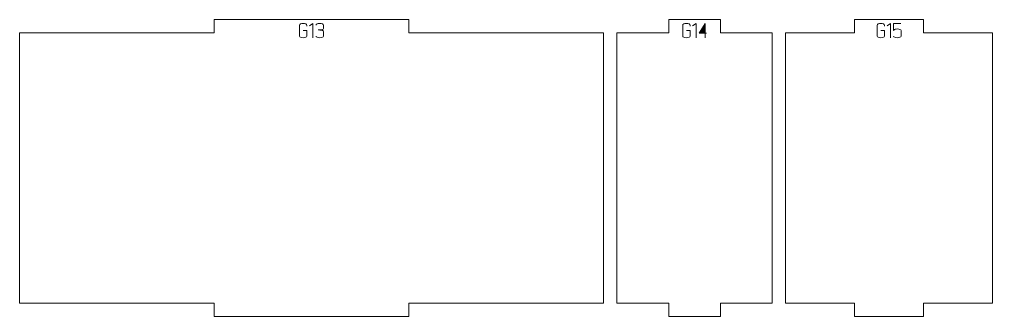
# Model space of a CAD drawing. Header units: centimetres. Extents: x -249 to 275, y -506 to 461.
# Drawn here: x -137.96 to -116.35, y -77.45 to -70.85 of the extents above; entities that cross this region are included whole.
import ezdxf

# ---------------------------------------------------------------- set-up
doc = ezdxf.new("R2010")
doc.units = ezdxf.units.CM
doc.header["$MEASUREMENT"] = 0
doc.layers.add('Capa 1', color=7, linetype='Continuous')

msp = doc.modelspace()

# ---------------------------------------------------------------- hatches: boundary and pattern name
at = {"layer": 'Capa 1', "true_color": 0x3e4095}
h = msp.add_hatch(color=175, dxfattribs=at)
edge = h.paths.add_edge_path()
edge.add_spline(control_points=[(-131.57994, -71.21865), (-131.57994, -71.22843), (-131.58781, -71.23676), (-131.60356, -71.24364), (-131.6193, -71.25052), (-131.63895, -71.25396), (-131.66249, -71.25396), (-131.68603, -71.25396), (-131.70568, -71.25052), (-131.72142, -71.24364), (-131.73717, -71.23676), (-131.74504, -71.22843), (-131.74504, -71.21865), (-131.74504, -71.21865), (-131.74504, -70.97283), (-131.74504, -70.97283), (-131.74504, -70.96305), (-131.73717, -70.95472), (-131.72142, -70.94784), (-131.70568, -70.94096), (-131.68603, -70.93752), (-131.66249, -70.93752), (-131.63895, -70.93752), (-131.6193, -70.94096), (-131.60356, -70.94784), (-131.58781, -70.95472), (-131.57994, -70.96305), (-131.57994, -70.97283), (-131.57994, -70.97283), (-131.57994, -70.9953), (-131.57994, -70.9953), (-131.57994, -70.9953), (-131.57994, -70.97283), (-131.57994, -70.97283), (-131.57994, -70.96305), (-131.58781, -70.95472), (-131.60356, -70.94784), (-131.6193, -70.94096), (-131.63895, -70.93752), (-131.66249, -70.93752), (-131.68603, -70.93752), (-131.70568, -70.94096), (-131.72142, -70.94784), (-131.73717, -70.95472), (-131.74504, -70.96305), (-131.74504, -70.97283), (-131.74504, -70.97283), (-131.74504, -71.21865), (-131.74504, -71.21865), (-131.74504, -71.22843), (-131.73717, -71.23676), (-131.72142, -71.24364), (-131.70568, -71.25052), (-131.68603, -71.25396), (-131.66249, -71.25396), (-131.63895, -71.25396), (-131.6193, -71.25052), (-131.60356, -71.24364), (-131.58781, -71.23676), (-131.57994, -71.22843), (-131.57994, -71.21865), (-131.57994, -71.21865), (-131.57994, -71.09574), (-131.57994, -71.09574), (-131.57994, -71.09574), (-131.66157, -71.09574), (-131.66157, -71.09574), (-131.66157, -71.09574), (-131.57994, -71.09574), (-131.57994, -71.09574), (-131.57994, -71.09574), (-131.57994, -71.21865), (-131.57994, -71.21865)], knot_values=[0, 0, 0, 0, 0.04166667, 0.04166667, 0.04166667, 0.08333333, 0.08333333, 0.08333333, 0.125, 0.125, 0.125, 0.16666667, 0.16666667, 0.16666667, 0.20833333, 0.20833333, 0.20833333, 0.25, 0.25, 0.25, 0.29166667, 0.29166667, 0.29166667, 0.33333333, 0.33333333, 0.33333333, 0.375, 0.375, 0.375, 0.41666667, 0.41666667, 0.41666667, 0.45833333, 0.45833333, 0.45833333, 0.5, 0.5, 0.5, 0.54166667, 0.54166667, 0.54166667, 0.58333333, 0.58333333, 0.58333333, 0.625, 0.625, 0.625, 0.66666667, 0.66666667, 0.66666667, 0.70833333, 0.70833333, 0.70833333, 0.75, 0.75, 0.75, 0.79166667, 0.79166667, 0.79166667, 0.83333333, 0.83333333, 0.83333333, 0.875, 0.875, 0.875, 0.91666667, 0.91666667, 0.91666667, 0.95833333, 0.95833333, 0.95833333, 1, 1, 1, 1], degree=3, periodic=1)
h = msp.add_hatch(color=175, dxfattribs=at)
edge = h.paths.add_edge_path()
edge.add_spline(control_points=[(-131.44878, -70.93706), (-131.44878, -70.93706), (-131.52491, -70.9898), (-131.52491, -70.9898), (-131.52491, -70.9898), (-131.44878, -70.93706), (-131.44878, -70.93706), (-131.44878, -70.93706), (-131.44878, -71.25396), (-131.44878, -71.25396), (-131.44878, -71.25396), (-131.44878, -70.93706), (-131.44878, -70.93706)], knot_values=[0, 0, 0, 0, 0.25, 0.25, 0.25, 0.5, 0.5, 0.5, 0.75, 0.75, 0.75, 1, 1, 1, 1], degree=3, periodic=1)
h = msp.add_hatch(color=175, dxfattribs=at)
edge = h.paths.add_edge_path()
edge.add_spline(control_points=[(-131.2956, -71.25396), (-131.31914, -71.25396), (-131.33879, -71.25052), (-131.35453, -71.24364), (-131.37028, -71.23676), (-131.37815, -71.22843), (-131.37815, -71.21865), (-131.37815, -71.22843), (-131.37028, -71.23676), (-131.35453, -71.24364), (-131.33879, -71.25052), (-131.31914, -71.25396), (-131.2956, -71.25396), (-131.27206, -71.25396), (-131.25241, -71.25052), (-131.23667, -71.24364), (-131.22092, -71.23676), (-131.21305, -71.22843), (-131.21305, -71.21865), (-131.21305, -71.21865), (-131.21305, -71.11546), (-131.21305, -71.11546), (-131.21305, -71.1072), (-131.21871, -71.10002), (-131.23002, -71.09391), (-131.24133, -71.08779), (-131.2745, -71.08366), (-131.32954, -71.08152), (-131.27481, -71.07816), (-131.24194, -71.07418), (-131.23094, -71.0696), (-131.21993, -71.06501), (-131.21397, -71.05752), (-131.21305, -71.04713), (-131.21305, -71.04713), (-131.21305, -70.97283), (-131.21305, -70.97283), (-131.21305, -70.96305), (-131.22092, -70.95472), (-131.23667, -70.94784), (-131.25241, -70.94096), (-131.27206, -70.93752), (-131.2956, -70.93752), (-131.31914, -70.93752), (-131.33879, -70.94096), (-131.35453, -70.94784), (-131.37028, -70.95472), (-131.37815, -70.96305), (-131.37815, -70.97283), (-131.37815, -70.96305), (-131.37028, -70.95472), (-131.35453, -70.94784), (-131.33879, -70.94096), (-131.31914, -70.93752), (-131.2956, -70.93752), (-131.27206, -70.93752), (-131.25241, -70.94096), (-131.23667, -70.94784), (-131.22092, -70.95472), (-131.21305, -70.96305), (-131.21305, -70.97283), (-131.21305, -70.97283), (-131.21305, -71.04713), (-131.21305, -71.04713), (-131.21397, -71.05752), (-131.21993, -71.06501), (-131.23094, -71.0696), (-131.24194, -71.07418), (-131.27481, -71.07816), (-131.32954, -71.08152), (-131.2745, -71.08366), (-131.24133, -71.08779), (-131.23002, -71.09391), (-131.21871, -71.10002), (-131.21305, -71.1072), (-131.21305, -71.11546), (-131.21305, -71.11546), (-131.21305, -71.21865), (-131.21305, -71.21865), (-131.21305, -71.22843), (-131.22092, -71.23676), (-131.23667, -71.24364), (-131.25241, -71.25052), (-131.27206, -71.25396), (-131.2956, -71.25396)], knot_values=[0, 0, 0, 0, 0.03571429, 0.03571429, 0.03571429, 0.07142857, 0.07142857, 0.07142857, 0.10714286, 0.10714286, 0.10714286, 0.14285714, 0.14285714, 0.14285714, 0.17857143, 0.17857143, 0.17857143, 0.21428571, 0.21428571, 0.21428571, 0.25, 0.25, 0.25, 0.28571429, 0.28571429, 0.28571429, 0.32142857, 0.32142857, 0.32142857, 0.35714286, 0.35714286, 0.35714286, 0.39285714, 0.39285714, 0.39285714, 0.42857143, 0.42857143, 0.42857143, 0.46428571, 0.46428571, 0.46428571, 0.5, 0.5, 0.5, 0.53571429, 0.53571429, 0.53571429, 0.57142857, 0.57142857, 0.57142857, 0.60714286, 0.60714286, 0.60714286, 0.64285714, 0.64285714, 0.64285714, 0.67857143, 0.67857143, 0.67857143, 0.71428571, 0.71428571, 0.71428571, 0.75, 0.75, 0.75, 0.78571429, 0.78571429, 0.78571429, 0.82142857, 0.82142857, 0.82142857, 0.85714286, 0.85714286, 0.85714286, 0.89285714, 0.89285714, 0.89285714, 0.92857143, 0.92857143, 0.92857143, 0.96428571, 0.96428571, 0.96428571, 1, 1, 1, 1], degree=3, periodic=1)
h = msp.add_hatch(color=175, dxfattribs=at)
edge = h.paths.add_edge_path()
edge.add_spline(control_points=[(-123.06839, -71.21865), (-123.06839, -71.22843), (-123.07626, -71.23676), (-123.09201, -71.24364), (-123.10775, -71.25052), (-123.1274, -71.25396), (-123.15094, -71.25396), (-123.17448, -71.25396), (-123.19413, -71.25052), (-123.20987, -71.24364), (-123.22562, -71.23676), (-123.23349, -71.22843), (-123.23349, -71.21865), (-123.23349, -71.21865), (-123.23349, -70.97283), (-123.23349, -70.97283), (-123.23349, -70.96305), (-123.22562, -70.95472), (-123.20987, -70.94784), (-123.19413, -70.94096), (-123.17448, -70.93752), (-123.15094, -70.93752), (-123.1274, -70.93752), (-123.10775, -70.94096), (-123.09201, -70.94784), (-123.07626, -70.95472), (-123.06839, -70.96305), (-123.06839, -70.97283), (-123.06839, -70.97283), (-123.06839, -70.9953), (-123.06839, -70.9953), (-123.06839, -70.9953), (-123.06839, -70.97283), (-123.06839, -70.97283), (-123.06839, -70.96305), (-123.07626, -70.95472), (-123.09201, -70.94784), (-123.10775, -70.94096), (-123.1274, -70.93752), (-123.15094, -70.93752), (-123.17448, -70.93752), (-123.19413, -70.94096), (-123.20987, -70.94784), (-123.22562, -70.95472), (-123.23349, -70.96305), (-123.23349, -70.97283), (-123.23349, -70.97283), (-123.23349, -71.21865), (-123.23349, -71.21865), (-123.23349, -71.22843), (-123.22562, -71.23676), (-123.20987, -71.24364), (-123.19413, -71.25052), (-123.17448, -71.25396), (-123.15094, -71.25396), (-123.1274, -71.25396), (-123.10775, -71.25052), (-123.09201, -71.24364), (-123.07626, -71.23676), (-123.06839, -71.22843), (-123.06839, -71.21865), (-123.06839, -71.21865), (-123.06839, -71.09574), (-123.06839, -71.09574), (-123.06839, -71.09574), (-123.15002, -71.09574), (-123.15002, -71.09574), (-123.15002, -71.09574), (-123.06839, -71.09574), (-123.06839, -71.09574), (-123.06839, -71.09574), (-123.06839, -71.21865), (-123.06839, -71.21865)], knot_values=[0, 0, 0, 0, 0.04166667, 0.04166667, 0.04166667, 0.08333333, 0.08333333, 0.08333333, 0.125, 0.125, 0.125, 0.16666667, 0.16666667, 0.16666667, 0.20833333, 0.20833333, 0.20833333, 0.25, 0.25, 0.25, 0.29166667, 0.29166667, 0.29166667, 0.33333333, 0.33333333, 0.33333333, 0.375, 0.375, 0.375, 0.41666667, 0.41666667, 0.41666667, 0.45833333, 0.45833333, 0.45833333, 0.5, 0.5, 0.5, 0.54166667, 0.54166667, 0.54166667, 0.58333333, 0.58333333, 0.58333333, 0.625, 0.625, 0.625, 0.66666667, 0.66666667, 0.66666667, 0.70833333, 0.70833333, 0.70833333, 0.75, 0.75, 0.75, 0.79166667, 0.79166667, 0.79166667, 0.83333333, 0.83333333, 0.83333333, 0.875, 0.875, 0.875, 0.91666667, 0.91666667, 0.91666667, 0.95833333, 0.95833333, 0.95833333, 1, 1, 1, 1], degree=3, periodic=1)
h = msp.add_hatch(color=175, dxfattribs=at)
edge = h.paths.add_edge_path()
edge.add_spline(control_points=[(-122.93723, -70.93706), (-122.93723, -70.93706), (-123.01336, -70.9898), (-123.01336, -70.9898), (-123.01336, -70.9898), (-122.93723, -70.93706), (-122.93723, -70.93706), (-122.93723, -70.93706), (-122.93723, -71.25396), (-122.93723, -71.25396), (-122.93723, -71.25396), (-122.93723, -70.93706), (-122.93723, -70.93706)], knot_values=[0, 0, 0, 0, 0.25, 0.25, 0.25, 0.5, 0.5, 0.5, 0.75, 0.75, 0.75, 1, 1, 1, 1], degree=3, periodic=1)
h = msp.add_hatch(color=175, dxfattribs=at)
edge = h.paths.add_edge_path()
edge.add_spline(control_points=[(-122.73681, -71.1494), (-122.73681, -71.1494), (-122.73681, -70.93706), (-122.73681, -70.93706), (-122.73681, -70.93706), (-122.8666, -71.1494), (-122.8666, -71.1494), (-122.8666, -71.1494), (-122.73681, -71.1494), (-122.73681, -71.1494)], knot_values=[0, 0, 0, 0, 0.33333333, 0.33333333, 0.33333333, 0.66666667, 0.66666667, 0.66666667, 1, 1, 1, 1], degree=3, periodic=1)
h = msp.add_hatch(color=175, dxfattribs=at)
edge = h.paths.add_edge_path()
edge.add_spline(control_points=[(-122.73681, -71.1494), (-122.73681, -71.1494), (-122.73681, -71.25396), (-122.73681, -71.25396), (-122.73681, -71.25396), (-122.73681, -71.1494), (-122.73681, -71.1494), (-122.73681, -71.1494), (-122.8666, -71.1494), (-122.8666, -71.1494), (-122.8666, -71.1494), (-122.73681, -70.93706), (-122.73681, -70.93706), (-122.73681, -70.93706), (-122.73681, -71.1494), (-122.73681, -71.1494), (-122.73681, -71.1494), (-122.707, -71.1494), (-122.707, -71.1494), (-122.707, -71.1494), (-122.73681, -71.1494), (-122.73681, -71.1494)], knot_values=[0, 0, 0, 0, 0.14285714, 0.14285714, 0.14285714, 0.28571429, 0.28571429, 0.28571429, 0.42857143, 0.42857143, 0.42857143, 0.57142857, 0.57142857, 0.57142857, 0.71428571, 0.71428571, 0.71428571, 0.85714286, 0.85714286, 0.85714286, 1, 1, 1, 1], degree=3, periodic=1)
h = msp.add_hatch(color=175, dxfattribs=at)
edge = h.paths.add_edge_path()
edge.add_spline(control_points=[(-118.75012, -71.21865), (-118.75012, -71.22843), (-118.75799, -71.23676), (-118.77374, -71.24364), (-118.78948, -71.25052), (-118.80913, -71.25396), (-118.83267, -71.25396), (-118.85621, -71.25396), (-118.87586, -71.25052), (-118.8916, -71.24364), (-118.90735, -71.23676), (-118.91522, -71.22843), (-118.91522, -71.21865), (-118.91522, -71.21865), (-118.91522, -70.97283), (-118.91522, -70.97283), (-118.91522, -70.96305), (-118.90735, -70.95472), (-118.8916, -70.94784), (-118.87586, -70.94096), (-118.85621, -70.93752), (-118.83267, -70.93752), (-118.80913, -70.93752), (-118.78948, -70.94096), (-118.77374, -70.94784), (-118.75799, -70.95472), (-118.75012, -70.96305), (-118.75012, -70.97283), (-118.75012, -70.97283), (-118.75012, -70.9953), (-118.75012, -70.9953), (-118.75012, -70.9953), (-118.75012, -70.97283), (-118.75012, -70.97283), (-118.75012, -70.96305), (-118.75799, -70.95472), (-118.77374, -70.94784), (-118.78948, -70.94096), (-118.80913, -70.93752), (-118.83267, -70.93752), (-118.85621, -70.93752), (-118.87586, -70.94096), (-118.8916, -70.94784), (-118.90735, -70.95472), (-118.91522, -70.96305), (-118.91522, -70.97283), (-118.91522, -70.97283), (-118.91522, -71.21865), (-118.91522, -71.21865), (-118.91522, -71.22843), (-118.90735, -71.23676), (-118.8916, -71.24364), (-118.87586, -71.25052), (-118.85621, -71.25396), (-118.83267, -71.25396), (-118.80913, -71.25396), (-118.78948, -71.25052), (-118.77374, -71.24364), (-118.75799, -71.23676), (-118.75012, -71.22843), (-118.75012, -71.21865), (-118.75012, -71.21865), (-118.75012, -71.09574), (-118.75012, -71.09574), (-118.75012, -71.09574), (-118.83175, -71.09574), (-118.83175, -71.09574), (-118.83175, -71.09574), (-118.75012, -71.09574), (-118.75012, -71.09574), (-118.75012, -71.09574), (-118.75012, -71.21865), (-118.75012, -71.21865)], knot_values=[0, 0, 0, 0, 0.04166667, 0.04166667, 0.04166667, 0.08333333, 0.08333333, 0.08333333, 0.125, 0.125, 0.125, 0.16666667, 0.16666667, 0.16666667, 0.20833333, 0.20833333, 0.20833333, 0.25, 0.25, 0.25, 0.29166667, 0.29166667, 0.29166667, 0.33333333, 0.33333333, 0.33333333, 0.375, 0.375, 0.375, 0.41666667, 0.41666667, 0.41666667, 0.45833333, 0.45833333, 0.45833333, 0.5, 0.5, 0.5, 0.54166667, 0.54166667, 0.54166667, 0.58333333, 0.58333333, 0.58333333, 0.625, 0.625, 0.625, 0.66666667, 0.66666667, 0.66666667, 0.70833333, 0.70833333, 0.70833333, 0.75, 0.75, 0.75, 0.79166667, 0.79166667, 0.79166667, 0.83333333, 0.83333333, 0.83333333, 0.875, 0.875, 0.875, 0.91666667, 0.91666667, 0.91666667, 0.95833333, 0.95833333, 0.95833333, 1, 1, 1, 1], degree=3, periodic=1)
h = msp.add_hatch(color=175, dxfattribs=at)
edge = h.paths.add_edge_path()
edge.add_spline(control_points=[(-118.61896, -70.93706), (-118.61896, -70.93706), (-118.69509, -70.9898), (-118.69509, -70.9898), (-118.69509, -70.9898), (-118.61896, -70.93706), (-118.61896, -70.93706), (-118.61896, -70.93706), (-118.61896, -71.25396), (-118.61896, -71.25396), (-118.61896, -71.25396), (-118.61896, -70.93706), (-118.61896, -70.93706)], knot_values=[0, 0, 0, 0, 0.25, 0.25, 0.25, 0.5, 0.5, 0.5, 0.75, 0.75, 0.75, 1, 1, 1, 1], degree=3, periodic=1)
h = msp.add_hatch(color=175, dxfattribs=at)
edge = h.paths.add_edge_path()
edge.add_spline(control_points=[(-118.46578, -71.25396), (-118.48932, -71.25396), (-118.50897, -71.25052), (-118.52471, -71.24364), (-118.54046, -71.23676), (-118.54833, -71.22843), (-118.54833, -71.21865), (-118.54833, -71.22843), (-118.54046, -71.23676), (-118.52471, -71.24364), (-118.50897, -71.25052), (-118.48932, -71.25396), (-118.46578, -71.25396), (-118.44224, -71.25396), (-118.42259, -71.25052), (-118.40685, -71.24364), (-118.3911, -71.23676), (-118.38323, -71.22843), (-118.38323, -71.21865), (-118.38323, -71.21865), (-118.38323, -71.09299), (-118.38323, -71.09299), (-118.38323, -71.0832), (-118.3911, -71.07487), (-118.40685, -71.06799), (-118.42259, -71.06111), (-118.44224, -71.05767), (-118.46578, -71.05767), (-118.48718, -71.05951), (-118.50369, -71.06196), (-118.51531, -71.06501), (-118.52693, -71.06807), (-118.53793, -71.0774), (-118.54833, -71.09299), (-118.54833, -71.09299), (-118.54833, -70.93752), (-118.54833, -70.93752), (-118.54833, -70.93752), (-118.38873, -70.93752), (-118.38873, -70.93752), (-118.38873, -70.93752), (-118.54833, -70.93752), (-118.54833, -70.93752), (-118.54833, -70.93752), (-118.54833, -71.09299), (-118.54833, -71.09299), (-118.53793, -71.0774), (-118.52693, -71.06807), (-118.51531, -71.06501), (-118.50369, -71.06196), (-118.48718, -71.05951), (-118.46578, -71.05767), (-118.44224, -71.05767), (-118.42259, -71.06111), (-118.40685, -71.06799), (-118.3911, -71.07487), (-118.38323, -71.0832), (-118.38323, -71.09299), (-118.38323, -71.09299), (-118.38323, -71.21865), (-118.38323, -71.21865), (-118.38323, -71.22843), (-118.3911, -71.23676), (-118.40685, -71.24364), (-118.42259, -71.25052), (-118.44224, -71.25396), (-118.46578, -71.25396)], knot_values=[0, 0, 0, 0, 0.04545455, 0.04545455, 0.04545455, 0.09090909, 0.09090909, 0.09090909, 0.13636364, 0.13636364, 0.13636364, 0.18181818, 0.18181818, 0.18181818, 0.22727273, 0.22727273, 0.22727273, 0.27272727, 0.27272727, 0.27272727, 0.31818182, 0.31818182, 0.31818182, 0.36363636, 0.36363636, 0.36363636, 0.40909091, 0.40909091, 0.40909091, 0.45454545, 0.45454545, 0.45454545, 0.5, 0.5, 0.5, 0.54545455, 0.54545455, 0.54545455, 0.59090909, 0.59090909, 0.59090909, 0.63636364, 0.63636364, 0.63636364, 0.68181818, 0.68181818, 0.68181818, 0.72727273, 0.72727273, 0.72727273, 0.77272727, 0.77272727, 0.77272727, 0.81818182, 0.81818182, 0.81818182, 0.86363636, 0.86363636, 0.86363636, 0.90909091, 0.90909091, 0.90909091, 0.95454545, 0.95454545, 0.95454545, 1, 1, 1, 1], degree=3, periodic=1)

# ---------------------------------------------------------------- linework, layer by layer
at = {"layer": 'Capa 1', "color": 240, "lineweight": 9}
for points in [[(-137.96495, -71.14756), (-137.96495, -71.14756), (-137.96495, -77.14756), (-137.96495, -77.14756), (-137.96495, -77.14756), (-133.64101, -77.14756), (-133.64101, -77.14756), (-133.64101, -77.14756), (-133.64101, -77.44756), (-133.64101, -77.44756), (-133.64101, -77.44756), (-129.31707, -77.44756), (-129.31707, -77.44756), (-129.31707, -77.44756), (-129.31707, -77.14756), (-129.31707, -77.14756), (-129.31707, -77.14756), (-124.99313, -77.14756), (-124.99313, -77.14756), (-124.99313, -77.14756), (-124.99313, -71.14756), (-124.99313, -71.14756), (-124.99313, -71.14756), (-129.31707, -71.14756), (-129.31707, -71.14756), (-129.31707, -71.14756), (-129.31707, -70.84756), (-129.31707, -70.84756), (-129.31707, -70.84756), (-133.64101, -70.84756), (-133.64101, -70.84756), (-133.64101, -70.84756), (-133.64101, -71.14756), (-133.64101, -71.14756), (-133.64101, -71.14756), (-137.96495, -71.14756), (-137.96495, -71.14756)], [(-124.69313, -71.14756), (-124.69313, -71.14756), (-124.69313, -77.14756), (-124.69313, -77.14756), (-124.69313, -77.14756), (-123.54454, -77.14756), (-123.54454, -77.14756), (-123.54454, -77.14756), (-123.54454, -77.44756), (-123.54454, -77.44756), (-123.54454, -77.44756), (-122.39594, -77.44756), (-122.39594, -77.44756), (-122.39594, -77.44756), (-122.39594, -77.14756), (-122.39594, -77.14756), (-122.39594, -77.14756), (-121.24735, -77.14756), (-121.24735, -77.14756), (-121.24735, -77.14756), (-121.24735, -71.14756), (-121.24735, -71.14756), (-121.24735, -71.14756), (-122.39594, -71.14756), (-122.39594, -71.14756), (-122.39594, -71.14756), (-122.39594, -70.84756), (-122.39594, -70.84756), (-122.39594, -70.84756), (-123.54454, -70.84756), (-123.54454, -70.84756), (-123.54454, -70.84756), (-123.54454, -71.14756), (-123.54454, -71.14756), (-123.54454, -71.14756), (-124.69313, -71.14756), (-124.69313, -71.14756)], [(-120.94735, -71.14756), (-120.94735, -71.14756), (-120.94735, -77.14756), (-120.94735, -77.14756), (-120.94735, -77.14756), (-119.41527, -77.14756), (-119.41527, -77.14756), (-119.41527, -77.14756), (-119.41527, -77.44756), (-119.41527, -77.44756), (-119.41527, -77.44756), (-117.88318, -77.44756), (-117.88318, -77.44756), (-117.88318, -77.44756), (-117.88318, -77.14756), (-117.88318, -77.14756), (-117.88318, -77.14756), (-116.3511, -77.14756), (-116.3511, -77.14756), (-116.3511, -77.14756), (-116.3511, -71.14756), (-116.3511, -71.14756), (-116.3511, -71.14756), (-117.88318, -71.14756), (-117.88318, -71.14756), (-117.88318, -71.14756), (-117.88318, -70.84756), (-117.88318, -70.84756), (-117.88318, -70.84756), (-119.41527, -70.84756), (-119.41527, -70.84756), (-119.41527, -70.84756), (-119.41527, -71.14756), (-119.41527, -71.14756), (-119.41527, -71.14756), (-120.94735, -71.14756), (-120.94735, -71.14756)]]:
    msp.add_open_spline(points, degree=3, knots=[0, 0, 0, 0, 0.08333333, 0.08333333, 0.08333333, 0.16666667, 0.16666667, 0.16666667, 0.25, 0.25, 0.25, 0.33333333, 0.33333333, 0.33333333, 0.41666667, 0.41666667, 0.41666667, 0.5, 0.5, 0.5, 0.58333333, 0.58333333, 0.58333333, 0.66666667, 0.66666667, 0.66666667, 0.75, 0.75, 0.75, 0.83333333, 0.83333333, 0.83333333, 0.91666667, 0.91666667, 0.91666667, 1, 1, 1, 1], dxfattribs=at)
at = {"layer": 'Capa 1', "color": 114, "lineweight": 9}
for points, knots in [([(-131.57994, -71.21865), (-131.57994, -71.22843), (-131.58781, -71.23676), (-131.60356, -71.24364), (-131.6193, -71.25052), (-131.63895, -71.25396), (-131.66249, -71.25396), (-131.68603, -71.25396), (-131.70568, -71.25052), (-131.72142, -71.24364), (-131.73717, -71.23676), (-131.74504, -71.22843), (-131.74504, -71.21865), (-131.74504, -71.21865), (-131.74504, -70.97283), (-131.74504, -70.97283), (-131.74504, -70.96305), (-131.73717, -70.95472), (-131.72142, -70.94784), (-131.70568, -70.94096), (-131.68603, -70.93752), (-131.66249, -70.93752), (-131.63895, -70.93752), (-131.6193, -70.94096), (-131.60356, -70.94784), (-131.58781, -70.95472), (-131.57994, -70.96305), (-131.57994, -70.97283), (-131.57994, -70.97283), (-131.57994, -70.9953), (-131.57994, -70.9953), (-131.57994, -70.9953), (-131.57994, -70.97283), (-131.57994, -70.97283), (-131.57994, -70.96305), (-131.58781, -70.95472), (-131.60356, -70.94784), (-131.6193, -70.94096), (-131.63895, -70.93752), (-131.66249, -70.93752), (-131.68603, -70.93752), (-131.70568, -70.94096), (-131.72142, -70.94784), (-131.73717, -70.95472), (-131.74504, -70.96305), (-131.74504, -70.97283), (-131.74504, -70.97283), (-131.74504, -71.21865), (-131.74504, -71.21865), (-131.74504, -71.22843), (-131.73717, -71.23676), (-131.72142, -71.24364), (-131.70568, -71.25052), (-131.68603, -71.25396), (-131.66249, -71.25396), (-131.63895, -71.25396), (-131.6193, -71.25052), (-131.60356, -71.24364), (-131.58781, -71.23676), (-131.57994, -71.22843), (-131.57994, -71.21865), (-131.57994, -71.21865), (-131.57994, -71.09574), (-131.57994, -71.09574), (-131.57994, -71.09574), (-131.66157, -71.09574), (-131.66157, -71.09574), (-131.66157, -71.09574), (-131.57994, -71.09574), (-131.57994, -71.09574), (-131.57994, -71.09574), (-131.57994, -71.21865), (-131.57994, -71.21865)], [0, 0, 0, 0, 0.04166667, 0.04166667, 0.04166667, 0.08333333, 0.08333333, 0.08333333, 0.125, 0.125, 0.125, 0.16666667, 0.16666667, 0.16666667, 0.20833333, 0.20833333, 0.20833333, 0.25, 0.25, 0.25, 0.29166667, 0.29166667, 0.29166667, 0.33333333, 0.33333333, 0.33333333, 0.375, 0.375, 0.375, 0.41666667, 0.41666667, 0.41666667, 0.45833333, 0.45833333, 0.45833333, 0.5, 0.5, 0.5, 0.54166667, 0.54166667, 0.54166667, 0.58333333, 0.58333333, 0.58333333, 0.625, 0.625, 0.625, 0.66666667, 0.66666667, 0.66666667, 0.70833333, 0.70833333, 0.70833333, 0.75, 0.75, 0.75, 0.79166667, 0.79166667, 0.79166667, 0.83333333, 0.83333333, 0.83333333, 0.875, 0.875, 0.875, 0.91666667, 0.91666667, 0.91666667, 0.95833333, 0.95833333, 0.95833333, 1, 1, 1, 1]), ([(-131.44878, -70.93706), (-131.44878, -70.93706), (-131.52491, -70.9898), (-131.52491, -70.9898), (-131.52491, -70.9898), (-131.44878, -70.93706), (-131.44878, -70.93706), (-131.44878, -70.93706), (-131.44878, -71.25396), (-131.44878, -71.25396), (-131.44878, -71.25396), (-131.44878, -70.93706), (-131.44878, -70.93706)], [0, 0, 0, 0, 0.25, 0.25, 0.25, 0.5, 0.5, 0.5, 0.75, 0.75, 0.75, 1, 1, 1, 1]), ([(-131.2956, -71.25396), (-131.31914, -71.25396), (-131.33879, -71.25052), (-131.35453, -71.24364), (-131.37028, -71.23676), (-131.37815, -71.22843), (-131.37815, -71.21865), (-131.37815, -71.22843), (-131.37028, -71.23676), (-131.35453, -71.24364), (-131.33879, -71.25052), (-131.31914, -71.25396), (-131.2956, -71.25396), (-131.27206, -71.25396), (-131.25241, -71.25052), (-131.23667, -71.24364), (-131.22092, -71.23676), (-131.21305, -71.22843), (-131.21305, -71.21865), (-131.21305, -71.21865), (-131.21305, -71.11546), (-131.21305, -71.11546), (-131.21305, -71.1072), (-131.21871, -71.10002), (-131.23002, -71.09391), (-131.24133, -71.08779), (-131.2745, -71.08366), (-131.32954, -71.08152), (-131.27481, -71.07816), (-131.24194, -71.07418), (-131.23094, -71.0696), (-131.21993, -71.06501), (-131.21397, -71.05752), (-131.21305, -71.04713), (-131.21305, -71.04713), (-131.21305, -70.97283), (-131.21305, -70.97283), (-131.21305, -70.96305), (-131.22092, -70.95472), (-131.23667, -70.94784), (-131.25241, -70.94096), (-131.27206, -70.93752), (-131.2956, -70.93752), (-131.31914, -70.93752), (-131.33879, -70.94096), (-131.35453, -70.94784), (-131.37028, -70.95472), (-131.37815, -70.96305), (-131.37815, -70.97283), (-131.37815, -70.96305), (-131.37028, -70.95472), (-131.35453, -70.94784), (-131.33879, -70.94096), (-131.31914, -70.93752), (-131.2956, -70.93752), (-131.27206, -70.93752), (-131.25241, -70.94096), (-131.23667, -70.94784), (-131.22092, -70.95472), (-131.21305, -70.96305), (-131.21305, -70.97283), (-131.21305, -70.97283), (-131.21305, -71.04713), (-131.21305, -71.04713), (-131.21397, -71.05752), (-131.21993, -71.06501), (-131.23094, -71.0696), (-131.24194, -71.07418), (-131.27481, -71.07816), (-131.32954, -71.08152), (-131.2745, -71.08366), (-131.24133, -71.08779), (-131.23002, -71.09391), (-131.21871, -71.10002), (-131.21305, -71.1072), (-131.21305, -71.11546), (-131.21305, -71.11546), (-131.21305, -71.21865), (-131.21305, -71.21865), (-131.21305, -71.22843), (-131.22092, -71.23676), (-131.23667, -71.24364), (-131.25241, -71.25052), (-131.27206, -71.25396), (-131.2956, -71.25396)], [0, 0, 0, 0, 0.03571429, 0.03571429, 0.03571429, 0.07142857, 0.07142857, 0.07142857, 0.10714286, 0.10714286, 0.10714286, 0.14285714, 0.14285714, 0.14285714, 0.17857143, 0.17857143, 0.17857143, 0.21428571, 0.21428571, 0.21428571, 0.25, 0.25, 0.25, 0.28571429, 0.28571429, 0.28571429, 0.32142857, 0.32142857, 0.32142857, 0.35714286, 0.35714286, 0.35714286, 0.39285714, 0.39285714, 0.39285714, 0.42857143, 0.42857143, 0.42857143, 0.46428571, 0.46428571, 0.46428571, 0.5, 0.5, 0.5, 0.53571429, 0.53571429, 0.53571429, 0.57142857, 0.57142857, 0.57142857, 0.60714286, 0.60714286, 0.60714286, 0.64285714, 0.64285714, 0.64285714, 0.67857143, 0.67857143, 0.67857143, 0.71428571, 0.71428571, 0.71428571, 0.75, 0.75, 0.75, 0.78571429, 0.78571429, 0.78571429, 0.82142857, 0.82142857, 0.82142857, 0.85714286, 0.85714286, 0.85714286, 0.89285714, 0.89285714, 0.89285714, 0.92857143, 0.92857143, 0.92857143, 0.96428571, 0.96428571, 0.96428571, 1, 1, 1, 1]), ([(-123.06839, -71.21865), (-123.06839, -71.22843), (-123.07626, -71.23676), (-123.09201, -71.24364), (-123.10775, -71.25052), (-123.1274, -71.25396), (-123.15094, -71.25396), (-123.17448, -71.25396), (-123.19413, -71.25052), (-123.20987, -71.24364), (-123.22562, -71.23676), (-123.23349, -71.22843), (-123.23349, -71.21865), (-123.23349, -71.21865), (-123.23349, -70.97283), (-123.23349, -70.97283), (-123.23349, -70.96305), (-123.22562, -70.95472), (-123.20987, -70.94784), (-123.19413, -70.94096), (-123.17448, -70.93752), (-123.15094, -70.93752), (-123.1274, -70.93752), (-123.10775, -70.94096), (-123.09201, -70.94784), (-123.07626, -70.95472), (-123.06839, -70.96305), (-123.06839, -70.97283), (-123.06839, -70.97283), (-123.06839, -70.9953), (-123.06839, -70.9953), (-123.06839, -70.9953), (-123.06839, -70.97283), (-123.06839, -70.97283), (-123.06839, -70.96305), (-123.07626, -70.95472), (-123.09201, -70.94784), (-123.10775, -70.94096), (-123.1274, -70.93752), (-123.15094, -70.93752), (-123.17448, -70.93752), (-123.19413, -70.94096), (-123.20987, -70.94784), (-123.22562, -70.95472), (-123.23349, -70.96305), (-123.23349, -70.97283), (-123.23349, -70.97283), (-123.23349, -71.21865), (-123.23349, -71.21865), (-123.23349, -71.22843), (-123.22562, -71.23676), (-123.20987, -71.24364), (-123.19413, -71.25052), (-123.17448, -71.25396), (-123.15094, -71.25396), (-123.1274, -71.25396), (-123.10775, -71.25052), (-123.09201, -71.24364), (-123.07626, -71.23676), (-123.06839, -71.22843), (-123.06839, -71.21865), (-123.06839, -71.21865), (-123.06839, -71.09574), (-123.06839, -71.09574), (-123.06839, -71.09574), (-123.15002, -71.09574), (-123.15002, -71.09574), (-123.15002, -71.09574), (-123.06839, -71.09574), (-123.06839, -71.09574), (-123.06839, -71.09574), (-123.06839, -71.21865), (-123.06839, -71.21865)], [0, 0, 0, 0, 0.04166667, 0.04166667, 0.04166667, 0.08333333, 0.08333333, 0.08333333, 0.125, 0.125, 0.125, 0.16666667, 0.16666667, 0.16666667, 0.20833333, 0.20833333, 0.20833333, 0.25, 0.25, 0.25, 0.29166667, 0.29166667, 0.29166667, 0.33333333, 0.33333333, 0.33333333, 0.375, 0.375, 0.375, 0.41666667, 0.41666667, 0.41666667, 0.45833333, 0.45833333, 0.45833333, 0.5, 0.5, 0.5, 0.54166667, 0.54166667, 0.54166667, 0.58333333, 0.58333333, 0.58333333, 0.625, 0.625, 0.625, 0.66666667, 0.66666667, 0.66666667, 0.70833333, 0.70833333, 0.70833333, 0.75, 0.75, 0.75, 0.79166667, 0.79166667, 0.79166667, 0.83333333, 0.83333333, 0.83333333, 0.875, 0.875, 0.875, 0.91666667, 0.91666667, 0.91666667, 0.95833333, 0.95833333, 0.95833333, 1, 1, 1, 1]), ([(-122.93723, -70.93706), (-122.93723, -70.93706), (-123.01336, -70.9898), (-123.01336, -70.9898), (-123.01336, -70.9898), (-122.93723, -70.93706), (-122.93723, -70.93706), (-122.93723, -70.93706), (-122.93723, -71.25396), (-122.93723, -71.25396), (-122.93723, -71.25396), (-122.93723, -70.93706), (-122.93723, -70.93706)], [0, 0, 0, 0, 0.25, 0.25, 0.25, 0.5, 0.5, 0.5, 0.75, 0.75, 0.75, 1, 1, 1, 1]), ([(-122.73681, -71.1494), (-122.73681, -71.1494), (-122.73681, -70.93706), (-122.73681, -70.93706), (-122.73681, -70.93706), (-122.8666, -71.1494), (-122.8666, -71.1494), (-122.8666, -71.1494), (-122.73681, -71.1494), (-122.73681, -71.1494)], [0, 0, 0, 0, 0.33333333, 0.33333333, 0.33333333, 0.66666667, 0.66666667, 0.66666667, 1, 1, 1, 1]), ([(-122.73681, -71.1494), (-122.73681, -71.1494), (-122.73681, -71.25396), (-122.73681, -71.25396), (-122.73681, -71.25396), (-122.73681, -71.1494), (-122.73681, -71.1494), (-122.73681, -71.1494), (-122.8666, -71.1494), (-122.8666, -71.1494), (-122.8666, -71.1494), (-122.73681, -70.93706), (-122.73681, -70.93706), (-122.73681, -70.93706), (-122.73681, -71.1494), (-122.73681, -71.1494), (-122.73681, -71.1494), (-122.707, -71.1494), (-122.707, -71.1494), (-122.707, -71.1494), (-122.73681, -71.1494), (-122.73681, -71.1494)], [0, 0, 0, 0, 0.14285714, 0.14285714, 0.14285714, 0.28571429, 0.28571429, 0.28571429, 0.42857143, 0.42857143, 0.42857143, 0.57142857, 0.57142857, 0.57142857, 0.71428571, 0.71428571, 0.71428571, 0.85714286, 0.85714286, 0.85714286, 1, 1, 1, 1]), ([(-118.75012, -71.21865), (-118.75012, -71.22843), (-118.75799, -71.23676), (-118.77374, -71.24364), (-118.78948, -71.25052), (-118.80913, -71.25396), (-118.83267, -71.25396), (-118.85621, -71.25396), (-118.87586, -71.25052), (-118.8916, -71.24364), (-118.90735, -71.23676), (-118.91522, -71.22843), (-118.91522, -71.21865), (-118.91522, -71.21865), (-118.91522, -70.97283), (-118.91522, -70.97283), (-118.91522, -70.96305), (-118.90735, -70.95472), (-118.8916, -70.94784), (-118.87586, -70.94096), (-118.85621, -70.93752), (-118.83267, -70.93752), (-118.80913, -70.93752), (-118.78948, -70.94096), (-118.77374, -70.94784), (-118.75799, -70.95472), (-118.75012, -70.96305), (-118.75012, -70.97283), (-118.75012, -70.97283), (-118.75012, -70.9953), (-118.75012, -70.9953), (-118.75012, -70.9953), (-118.75012, -70.97283), (-118.75012, -70.97283), (-118.75012, -70.96305), (-118.75799, -70.95472), (-118.77374, -70.94784), (-118.78948, -70.94096), (-118.80913, -70.93752), (-118.83267, -70.93752), (-118.85621, -70.93752), (-118.87586, -70.94096), (-118.8916, -70.94784), (-118.90735, -70.95472), (-118.91522, -70.96305), (-118.91522, -70.97283), (-118.91522, -70.97283), (-118.91522, -71.21865), (-118.91522, -71.21865), (-118.91522, -71.22843), (-118.90735, -71.23676), (-118.8916, -71.24364), (-118.87586, -71.25052), (-118.85621, -71.25396), (-118.83267, -71.25396), (-118.80913, -71.25396), (-118.78948, -71.25052), (-118.77374, -71.24364), (-118.75799, -71.23676), (-118.75012, -71.22843), (-118.75012, -71.21865), (-118.75012, -71.21865), (-118.75012, -71.09574), (-118.75012, -71.09574), (-118.75012, -71.09574), (-118.83175, -71.09574), (-118.83175, -71.09574), (-118.83175, -71.09574), (-118.75012, -71.09574), (-118.75012, -71.09574), (-118.75012, -71.09574), (-118.75012, -71.21865), (-118.75012, -71.21865)], [0, 0, 0, 0, 0.04166667, 0.04166667, 0.04166667, 0.08333333, 0.08333333, 0.08333333, 0.125, 0.125, 0.125, 0.16666667, 0.16666667, 0.16666667, 0.20833333, 0.20833333, 0.20833333, 0.25, 0.25, 0.25, 0.29166667, 0.29166667, 0.29166667, 0.33333333, 0.33333333, 0.33333333, 0.375, 0.375, 0.375, 0.41666667, 0.41666667, 0.41666667, 0.45833333, 0.45833333, 0.45833333, 0.5, 0.5, 0.5, 0.54166667, 0.54166667, 0.54166667, 0.58333333, 0.58333333, 0.58333333, 0.625, 0.625, 0.625, 0.66666667, 0.66666667, 0.66666667, 0.70833333, 0.70833333, 0.70833333, 0.75, 0.75, 0.75, 0.79166667, 0.79166667, 0.79166667, 0.83333333, 0.83333333, 0.83333333, 0.875, 0.875, 0.875, 0.91666667, 0.91666667, 0.91666667, 0.95833333, 0.95833333, 0.95833333, 1, 1, 1, 1]), ([(-118.61896, -70.93706), (-118.61896, -70.93706), (-118.69509, -70.9898), (-118.69509, -70.9898), (-118.69509, -70.9898), (-118.61896, -70.93706), (-118.61896, -70.93706), (-118.61896, -70.93706), (-118.61896, -71.25396), (-118.61896, -71.25396), (-118.61896, -71.25396), (-118.61896, -70.93706), (-118.61896, -70.93706)], [0, 0, 0, 0, 0.25, 0.25, 0.25, 0.5, 0.5, 0.5, 0.75, 0.75, 0.75, 1, 1, 1, 1]), ([(-118.46578, -71.25396), (-118.48932, -71.25396), (-118.50897, -71.25052), (-118.52471, -71.24364), (-118.54046, -71.23676), (-118.54833, -71.22843), (-118.54833, -71.21865), (-118.54833, -71.22843), (-118.54046, -71.23676), (-118.52471, -71.24364), (-118.50897, -71.25052), (-118.48932, -71.25396), (-118.46578, -71.25396), (-118.44224, -71.25396), (-118.42259, -71.25052), (-118.40685, -71.24364), (-118.3911, -71.23676), (-118.38323, -71.22843), (-118.38323, -71.21865), (-118.38323, -71.21865), (-118.38323, -71.09299), (-118.38323, -71.09299), (-118.38323, -71.0832), (-118.3911, -71.07487), (-118.40685, -71.06799), (-118.42259, -71.06111), (-118.44224, -71.05767), (-118.46578, -71.05767), (-118.48718, -71.05951), (-118.50369, -71.06196), (-118.51531, -71.06501), (-118.52693, -71.06807), (-118.53793, -71.0774), (-118.54833, -71.09299), (-118.54833, -71.09299), (-118.54833, -70.93752), (-118.54833, -70.93752), (-118.54833, -70.93752), (-118.38873, -70.93752), (-118.38873, -70.93752), (-118.38873, -70.93752), (-118.54833, -70.93752), (-118.54833, -70.93752), (-118.54833, -70.93752), (-118.54833, -71.09299), (-118.54833, -71.09299), (-118.53793, -71.0774), (-118.52693, -71.06807), (-118.51531, -71.06501), (-118.50369, -71.06196), (-118.48718, -71.05951), (-118.46578, -71.05767), (-118.44224, -71.05767), (-118.42259, -71.06111), (-118.40685, -71.06799), (-118.3911, -71.07487), (-118.38323, -71.0832), (-118.38323, -71.09299), (-118.38323, -71.09299), (-118.38323, -71.21865), (-118.38323, -71.21865), (-118.38323, -71.22843), (-118.3911, -71.23676), (-118.40685, -71.24364), (-118.42259, -71.25052), (-118.44224, -71.25396), (-118.46578, -71.25396)], [0, 0, 0, 0, 0.04545455, 0.04545455, 0.04545455, 0.09090909, 0.09090909, 0.09090909, 0.13636364, 0.13636364, 0.13636364, 0.18181818, 0.18181818, 0.18181818, 0.22727273, 0.22727273, 0.22727273, 0.27272727, 0.27272727, 0.27272727, 0.31818182, 0.31818182, 0.31818182, 0.36363636, 0.36363636, 0.36363636, 0.40909091, 0.40909091, 0.40909091, 0.45454545, 0.45454545, 0.45454545, 0.5, 0.5, 0.5, 0.54545455, 0.54545455, 0.54545455, 0.59090909, 0.59090909, 0.59090909, 0.63636364, 0.63636364, 0.63636364, 0.68181818, 0.68181818, 0.68181818, 0.72727273, 0.72727273, 0.72727273, 0.77272727, 0.77272727, 0.77272727, 0.81818182, 0.81818182, 0.81818182, 0.86363636, 0.86363636, 0.86363636, 0.90909091, 0.90909091, 0.90909091, 0.95454545, 0.95454545, 0.95454545, 1, 1, 1, 1])]:
    msp.add_open_spline(points, degree=3, knots=knots, dxfattribs=at)

doc.saveas('drawing.dxf')
